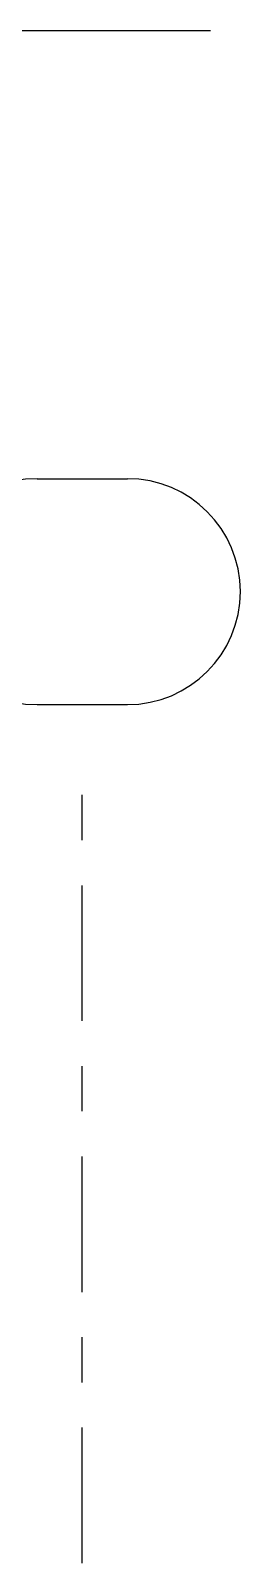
# Model space of a CAD drawing. Extents: x -29293 to 30124, y -19360 to 22650.
# Drawn here: x 3332 to 3797, y -2652 to 731 of the extents above; entities that cross this region are included whole.
import ezdxf

# ---------------------------------------------------------------- set-up
doc = ezdxf.new("R2010")
doc.units = 0
doc.linetypes.add('XKITLINE00', pattern=[0])
doc.linetypes.add('XKITLINE03', pattern=[6, 3, -1, 1, -1])
doc.layers.add('grid', color=7, linetype='CONTINUOUS')
doc.layers.add('view', color=7, linetype='CONTINUOUS')

# ---------------------------------------------------------------- blocks, each defined once
blk = doc.blocks.new('*D1179')
at = {"layer": 'grid', "color": 4, "linetype": 'XKITLINE00'}
for p, q in [((1066.806, 1550.855), (1068.806, 1550.855)), ((1066.806, 1545.855), (1068.806, 1545.855))]:
    blk.add_line(p, q, dxfattribs=at)
at = {"layer": 'grid', "color": 4, "linetype": 'XKITLINE03'}
blk.add_line((1067.806, 1376.855), (1067.806, 1544.855), dxfattribs=at)
at = {"layer": 'grid', "color": 4, "linetype": 'XKITLINE00'}
for centre, start, end in [((1066.806, 1548.355), 90, -90), ((1068.806, 1548.355), -90, 90)]:
    blk.add_arc(centre, 2.5, start, end, dxfattribs=at)

msp = doc.modelspace()

# ---------------------------------------------------------------- linework, layer by layer
at = {"layer": 'view', "color": 1, "linetype": 'XKITLINE00'}
msp.add_line((-492.9, 731.4), (3730.7, 731.4), dxfattribs=at)

# ---------------------------------------------------------------- block references
at = {"layer": 'grid', "xscale": 100, "yscale": 100, "zscale": 100}
msp.add_blockref('*D1179', (-103333.8, -155345.7), dxfattribs=at)

doc.saveas('drawing.dxf')
